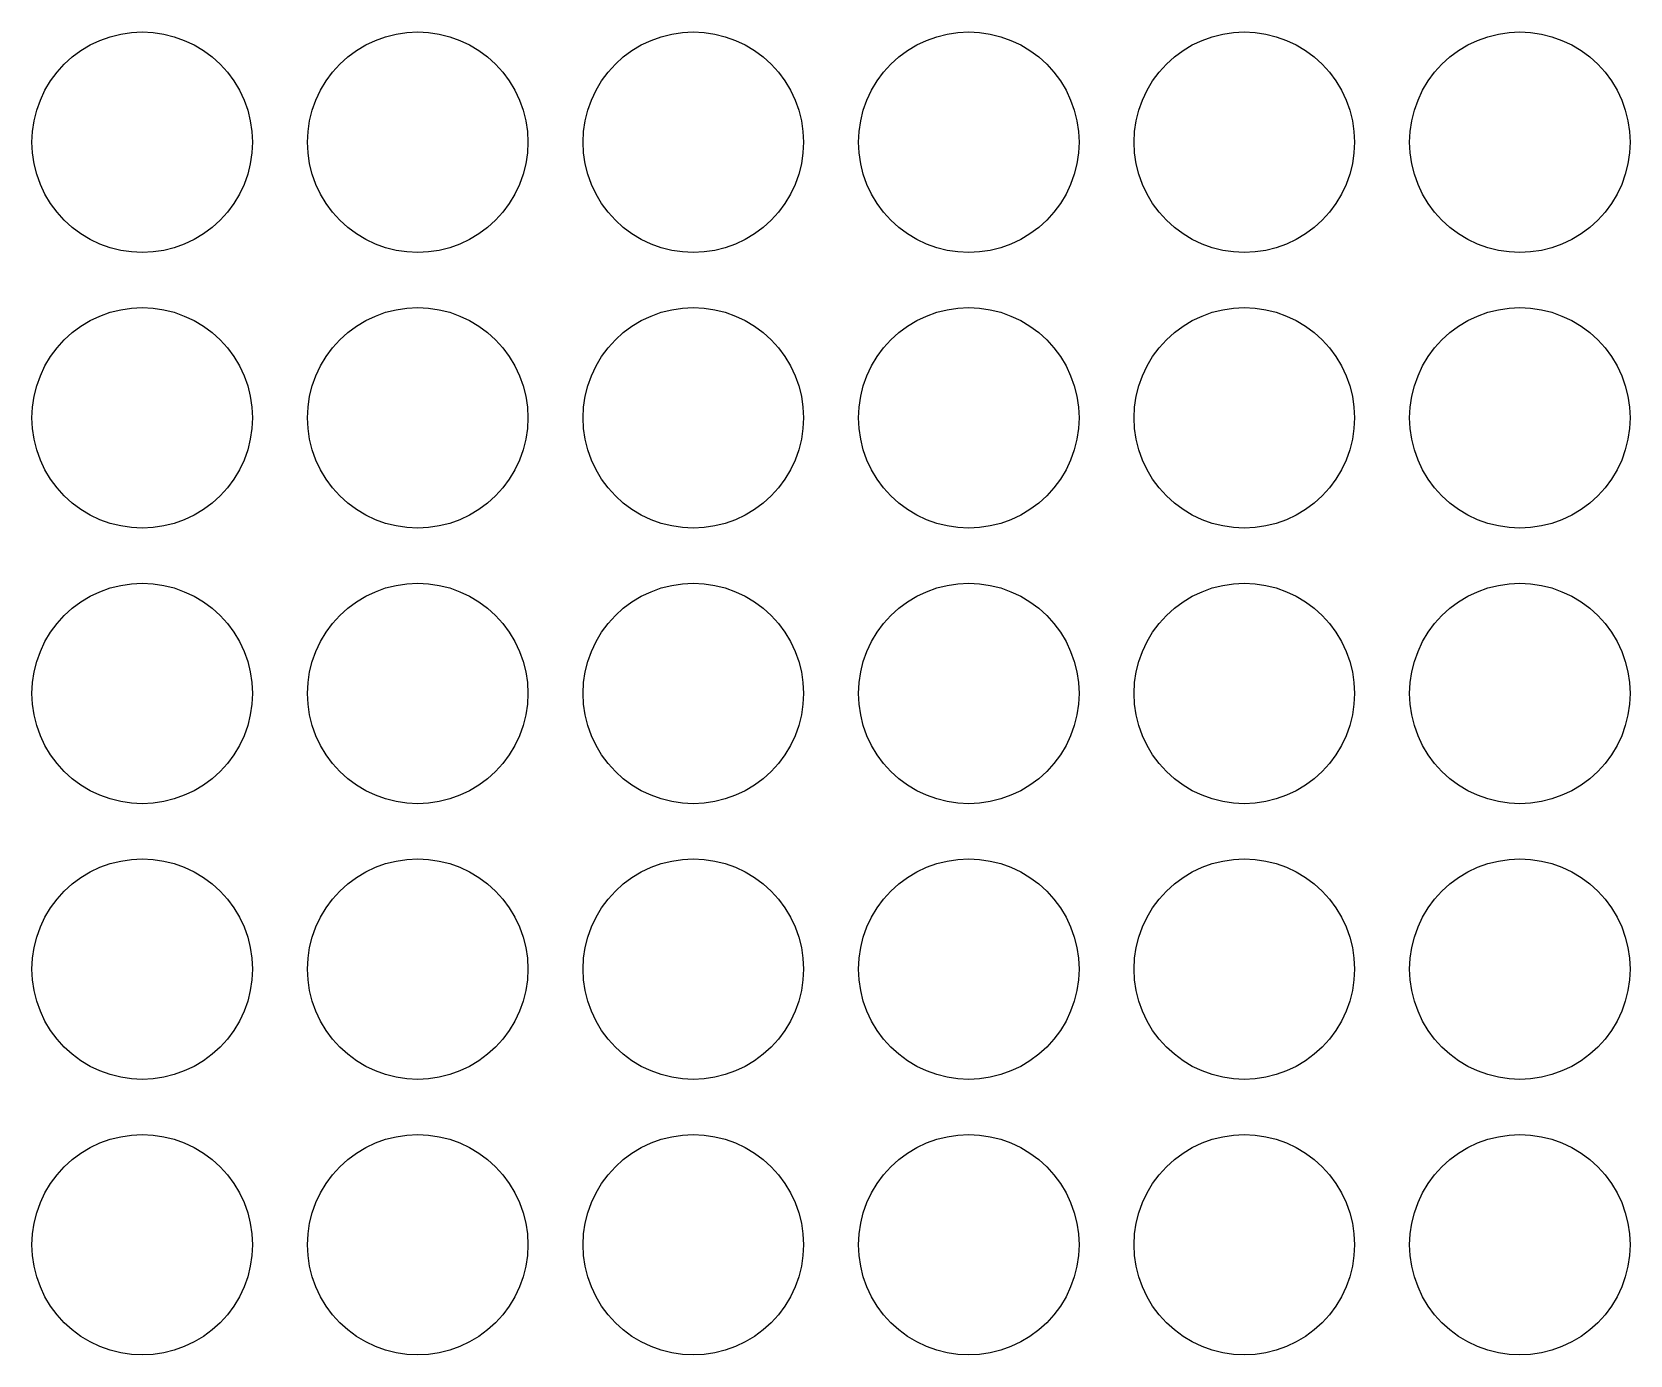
# Model space of a CAD drawing. Header units: millimetres. Extents: x -41 to 93, y -13 to 82.
# Drawn here: x 63.32 to 77.82, y -1.3 to 10.7 of the extents above; entities that cross this region are included whole.
import ezdxf

# ---------------------------------------------------------------- set-up
doc = ezdxf.new("R2010")
doc.units = ezdxf.units.MM
doc.layers.add('background', color=7, linetype='Continuous')

msp = doc.modelspace()

# ---------------------------------------------------------------- linework, layer by layer
at = {"layer": 'background'}
for points in [[(65.319, 9.698), (65.314, 9.6), (65.3, 9.503), (65.276, 9.407), (65.243, 9.315), (65.201, 9.226), (65.15, 9.142), (65.092, 9.063), (65.026, 8.991), (64.953, 8.925), (64.874, 8.866), (64.79, 8.816), (64.701, 8.774), (64.609, 8.741), (64.514, 8.717), (64.417, 8.702), (64.319, 8.698), (64.221, 8.702), (64.124, 8.717), (64.028, 8.741), (63.936, 8.774), (63.847, 8.816), (63.763, 8.866), (63.684, 8.925), (63.612, 8.991), (63.546, 9.063), (63.487, 9.142), (63.437, 9.226), (63.395, 9.315), (63.362, 9.407), (63.338, 9.503), (63.324, 9.6), (63.319, 9.698), (63.324, 9.796), (63.338, 9.893), (63.362, 9.988), (63.395, 10.08), (63.437, 10.169), (63.487, 10.253), (63.546, 10.332), (63.612, 10.405), (63.684, 10.471), (63.763, 10.529), (63.847, 10.58), (63.936, 10.621), (64.028, 10.655), (64.124, 10.678), (64.221, 10.693), (64.319, 10.698), (64.417, 10.693), (64.514, 10.678), (64.609, 10.655), (64.701, 10.621), (64.79, 10.58), (64.874, 10.529), (64.953, 10.471), (65.026, 10.405), (65.092, 10.332), (65.15, 10.253), (65.201, 10.169), (65.243, 10.08), (65.276, 9.988), (65.3, 9.893), (65.314, 9.796)], [(67.819, 9.698), (67.814, 9.6), (67.8, 9.503), (67.776, 9.407), (67.743, 9.315), (67.701, 9.226), (67.65, 9.142), (67.592, 9.063), (67.526, 8.991), (67.453, 8.925), (67.374, 8.866), (67.29, 8.816), (67.201, 8.774), (67.109, 8.741), (67.014, 8.717), (66.917, 8.702), (66.819, 8.698), (66.721, 8.702), (66.624, 8.717), (66.528, 8.741), (66.436, 8.774), (66.347, 8.816), (66.263, 8.866), (66.184, 8.925), (66.112, 8.991), (66.046, 9.063), (65.987, 9.142), (65.937, 9.226), (65.895, 9.315), (65.862, 9.407), (65.838, 9.503), (65.824, 9.6), (65.819, 9.698), (65.824, 9.796), (65.838, 9.893), (65.862, 9.988), (65.895, 10.08), (65.937, 10.169), (65.987, 10.253), (66.046, 10.332), (66.112, 10.405), (66.184, 10.471), (66.263, 10.529), (66.347, 10.58), (66.436, 10.621), (66.528, 10.655), (66.624, 10.678), (66.721, 10.693), (66.819, 10.698), (66.917, 10.693), (67.014, 10.678), (67.109, 10.655), (67.201, 10.621), (67.29, 10.58), (67.374, 10.529), (67.453, 10.471), (67.526, 10.405), (67.592, 10.332), (67.65, 10.253), (67.701, 10.169), (67.743, 10.08), (67.776, 9.988), (67.8, 9.893), (67.814, 9.796)], [(70.319, 9.698), (70.314, 9.6), (70.3, 9.503), (70.276, 9.407), (70.243, 9.315), (70.201, 9.226), (70.15, 9.142), (70.092, 9.063), (70.026, 8.991), (69.953, 8.925), (69.874, 8.866), (69.79, 8.816), (69.701, 8.774), (69.609, 8.741), (69.514, 8.717), (69.417, 8.702), (69.319, 8.698), (69.221, 8.702), (69.124, 8.717), (69.028, 8.741), (68.936, 8.774), (68.847, 8.816), (68.763, 8.866), (68.684, 8.925), (68.612, 8.991), (68.546, 9.063), (68.487, 9.142), (68.437, 9.226), (68.395, 9.315), (68.362, 9.407), (68.338, 9.503), (68.324, 9.6), (68.319, 9.698), (68.324, 9.796), (68.338, 9.893), (68.362, 9.988), (68.395, 10.08), (68.437, 10.169), (68.487, 10.253), (68.546, 10.332), (68.612, 10.405), (68.684, 10.471), (68.763, 10.529), (68.847, 10.58), (68.936, 10.621), (69.028, 10.655), (69.124, 10.678), (69.221, 10.693), (69.319, 10.698), (69.417, 10.693), (69.514, 10.678), (69.609, 10.655), (69.701, 10.621), (69.79, 10.58), (69.874, 10.529), (69.953, 10.471), (70.026, 10.405), (70.092, 10.332), (70.15, 10.253), (70.201, 10.169), (70.243, 10.08), (70.276, 9.988), (70.3, 9.893), (70.314, 9.796)], [(72.819, 9.698), (72.814, 9.6), (72.8, 9.503), (72.776, 9.407), (72.743, 9.315), (72.701, 9.226), (72.65, 9.142), (72.592, 9.063), (72.526, 8.991), (72.453, 8.925), (72.374, 8.866), (72.29, 8.816), (72.201, 8.774), (72.109, 8.741), (72.014, 8.717), (71.917, 8.702), (71.819, 8.698), (71.721, 8.702), (71.624, 8.717), (71.528, 8.741), (71.436, 8.774), (71.347, 8.816), (71.263, 8.866), (71.184, 8.925), (71.112, 8.991), (71.046, 9.063), (70.987, 9.142), (70.937, 9.226), (70.895, 9.315), (70.862, 9.407), (70.838, 9.503), (70.824, 9.6), (70.819, 9.698), (70.824, 9.796), (70.838, 9.893), (70.862, 9.988), (70.895, 10.08), (70.937, 10.169), (70.987, 10.253), (71.046, 10.332), (71.112, 10.405), (71.184, 10.471), (71.263, 10.529), (71.347, 10.58), (71.436, 10.621), (71.528, 10.655), (71.624, 10.678), (71.721, 10.693), (71.819, 10.698), (71.917, 10.693), (72.014, 10.678), (72.109, 10.655), (72.201, 10.621), (72.29, 10.58), (72.374, 10.529), (72.453, 10.471), (72.526, 10.405), (72.592, 10.332), (72.65, 10.253), (72.701, 10.169), (72.743, 10.08), (72.776, 9.988), (72.8, 9.893), (72.814, 9.796)], [(75.319, 9.698), (75.314, 9.6), (75.3, 9.503), (75.276, 9.407), (75.243, 9.315), (75.201, 9.226), (75.15, 9.142), (75.092, 9.063), (75.026, 8.991), (74.953, 8.925), (74.874, 8.866), (74.79, 8.816), (74.701, 8.774), (74.609, 8.741), (74.514, 8.717), (74.417, 8.702), (74.319, 8.698), (74.221, 8.702), (74.124, 8.717), (74.028, 8.741), (73.936, 8.774), (73.847, 8.816), (73.763, 8.866), (73.684, 8.925), (73.612, 8.991), (73.546, 9.063), (73.487, 9.142), (73.437, 9.226), (73.395, 9.315), (73.362, 9.407), (73.338, 9.503), (73.324, 9.6), (73.319, 9.698), (73.324, 9.796), (73.338, 9.893), (73.362, 9.988), (73.395, 10.08), (73.437, 10.169), (73.487, 10.253), (73.546, 10.332), (73.612, 10.405), (73.684, 10.471), (73.763, 10.529), (73.847, 10.58), (73.936, 10.621), (74.028, 10.655), (74.124, 10.678), (74.221, 10.693), (74.319, 10.698), (74.417, 10.693), (74.514, 10.678), (74.609, 10.655), (74.701, 10.621), (74.79, 10.58), (74.874, 10.529), (74.953, 10.471), (75.026, 10.405), (75.092, 10.332), (75.15, 10.253), (75.201, 10.169), (75.243, 10.08), (75.276, 9.988), (75.3, 9.893), (75.314, 9.796)], [(77.819, 9.698), (77.814, 9.6), (77.8, 9.503), (77.776, 9.407), (77.743, 9.315), (77.701, 9.226), (77.65, 9.142), (77.592, 9.063), (77.526, 8.991), (77.453, 8.925), (77.374, 8.866), (77.29, 8.816), (77.201, 8.774), (77.109, 8.741), (77.014, 8.717), (76.917, 8.702), (76.819, 8.698), (76.721, 8.702), (76.624, 8.717), (76.528, 8.741), (76.436, 8.774), (76.347, 8.816), (76.263, 8.866), (76.184, 8.925), (76.112, 8.991), (76.046, 9.063), (75.987, 9.142), (75.937, 9.226), (75.895, 9.315), (75.862, 9.407), (75.838, 9.503), (75.824, 9.6), (75.819, 9.698), (75.824, 9.796), (75.838, 9.893), (75.862, 9.988), (75.895, 10.08), (75.937, 10.169), (75.987, 10.253), (76.046, 10.332), (76.112, 10.405), (76.184, 10.471), (76.263, 10.529), (76.347, 10.58), (76.436, 10.621), (76.528, 10.655), (76.624, 10.678), (76.721, 10.693), (76.819, 10.698), (76.917, 10.693), (77.014, 10.678), (77.109, 10.655), (77.201, 10.621), (77.29, 10.58), (77.374, 10.529), (77.453, 10.471), (77.526, 10.405), (77.592, 10.332), (77.65, 10.253), (77.701, 10.169), (77.743, 10.08), (77.776, 9.988), (77.8, 9.893), (77.814, 9.796)], [(65.319, 7.198), (65.314, 7.1), (65.3, 7.003), (65.276, 6.907), (65.243, 6.815), (65.201, 6.726), (65.15, 6.642), (65.092, 6.563), (65.026, 6.491), (64.953, 6.425), (64.874, 6.366), (64.79, 6.316), (64.701, 6.274), (64.609, 6.241), (64.514, 6.217), (64.417, 6.202), (64.319, 6.198), (64.221, 6.202), (64.124, 6.217), (64.028, 6.241), (63.936, 6.274), (63.847, 6.316), (63.763, 6.366), (63.684, 6.425), (63.612, 6.491), (63.546, 6.563), (63.487, 6.642), (63.437, 6.726), (63.395, 6.815), (63.362, 6.907), (63.338, 7.003), (63.324, 7.1), (63.319, 7.198), (63.324, 7.296), (63.338, 7.393), (63.362, 7.488), (63.395, 7.58), (63.437, 7.669), (63.487, 7.753), (63.546, 7.832), (63.612, 7.905), (63.684, 7.971), (63.763, 8.029), (63.847, 8.08), (63.936, 8.121), (64.028, 8.155), (64.124, 8.178), (64.221, 8.193), (64.319, 8.198), (64.417, 8.193), (64.514, 8.178), (64.609, 8.155), (64.701, 8.121), (64.79, 8.08), (64.874, 8.029), (64.953, 7.971), (65.026, 7.905), (65.092, 7.832), (65.15, 7.753), (65.201, 7.669), (65.243, 7.58), (65.276, 7.488), (65.3, 7.393), (65.314, 7.296)], [(67.819, 7.198), (67.814, 7.1), (67.8, 7.003), (67.776, 6.907), (67.743, 6.815), (67.701, 6.726), (67.65, 6.642), (67.592, 6.563), (67.526, 6.491), (67.453, 6.425), (67.374, 6.366), (67.29, 6.316), (67.201, 6.274), (67.109, 6.241), (67.014, 6.217), (66.917, 6.202), (66.819, 6.198), (66.721, 6.202), (66.624, 6.217), (66.528, 6.241), (66.436, 6.274), (66.347, 6.316), (66.263, 6.366), (66.184, 6.425), (66.112, 6.491), (66.046, 6.563), (65.987, 6.642), (65.937, 6.726), (65.895, 6.815), (65.862, 6.907), (65.838, 7.003), (65.824, 7.1), (65.819, 7.198), (65.824, 7.296), (65.838, 7.393), (65.862, 7.488), (65.895, 7.58), (65.937, 7.669), (65.987, 7.753), (66.046, 7.832), (66.112, 7.905), (66.184, 7.971), (66.263, 8.029), (66.347, 8.08), (66.436, 8.121), (66.528, 8.155), (66.624, 8.178), (66.721, 8.193), (66.819, 8.198), (66.917, 8.193), (67.014, 8.178), (67.109, 8.155), (67.201, 8.121), (67.29, 8.08), (67.374, 8.029), (67.453, 7.971), (67.526, 7.905), (67.592, 7.832), (67.65, 7.753), (67.701, 7.669), (67.743, 7.58), (67.776, 7.488), (67.8, 7.393), (67.814, 7.296)], [(70.319, 7.198), (70.314, 7.1), (70.3, 7.003), (70.276, 6.907), (70.243, 6.815), (70.201, 6.726), (70.15, 6.642), (70.092, 6.563), (70.026, 6.491), (69.953, 6.425), (69.874, 6.366), (69.79, 6.316), (69.701, 6.274), (69.609, 6.241), (69.514, 6.217), (69.417, 6.202), (69.319, 6.198), (69.221, 6.202), (69.124, 6.217), (69.028, 6.241), (68.936, 6.274), (68.847, 6.316), (68.763, 6.366), (68.684, 6.425), (68.612, 6.491), (68.546, 6.563), (68.487, 6.642), (68.437, 6.726), (68.395, 6.815), (68.362, 6.907), (68.338, 7.003), (68.324, 7.1), (68.319, 7.198), (68.324, 7.296), (68.338, 7.393), (68.362, 7.488), (68.395, 7.58), (68.437, 7.669), (68.487, 7.753), (68.546, 7.832), (68.612, 7.905), (68.684, 7.971), (68.763, 8.029), (68.847, 8.08), (68.936, 8.121), (69.028, 8.155), (69.124, 8.178), (69.221, 8.193), (69.319, 8.198), (69.417, 8.193), (69.514, 8.178), (69.609, 8.155), (69.701, 8.121), (69.79, 8.08), (69.874, 8.029), (69.953, 7.971), (70.026, 7.905), (70.092, 7.832), (70.15, 7.753), (70.201, 7.669), (70.243, 7.58), (70.276, 7.488), (70.3, 7.393), (70.314, 7.296)], [(72.819, 7.198), (72.814, 7.1), (72.8, 7.003), (72.776, 6.907), (72.743, 6.815), (72.701, 6.726), (72.65, 6.642), (72.592, 6.563), (72.526, 6.491), (72.453, 6.425), (72.374, 6.366), (72.29, 6.316), (72.201, 6.274), (72.109, 6.241), (72.014, 6.217), (71.917, 6.202), (71.819, 6.198), (71.721, 6.202), (71.624, 6.217), (71.528, 6.241), (71.436, 6.274), (71.347, 6.316), (71.263, 6.366), (71.184, 6.425), (71.112, 6.491), (71.046, 6.563), (70.987, 6.642), (70.937, 6.726), (70.895, 6.815), (70.862, 6.907), (70.838, 7.003), (70.824, 7.1), (70.819, 7.198), (70.824, 7.296), (70.838, 7.393), (70.862, 7.488), (70.895, 7.58), (70.937, 7.669), (70.987, 7.753), (71.046, 7.832), (71.112, 7.905), (71.184, 7.971), (71.263, 8.029), (71.347, 8.08), (71.436, 8.121), (71.528, 8.155), (71.624, 8.178), (71.721, 8.193), (71.819, 8.198), (71.917, 8.193), (72.014, 8.178), (72.109, 8.155), (72.201, 8.121), (72.29, 8.08), (72.374, 8.029), (72.453, 7.971), (72.526, 7.905), (72.592, 7.832), (72.65, 7.753), (72.701, 7.669), (72.743, 7.58), (72.776, 7.488), (72.8, 7.393), (72.814, 7.296)], [(75.319, 7.198), (75.314, 7.1), (75.3, 7.003), (75.276, 6.907), (75.243, 6.815), (75.201, 6.726), (75.15, 6.642), (75.092, 6.563), (75.026, 6.491), (74.953, 6.425), (74.874, 6.366), (74.79, 6.316), (74.701, 6.274), (74.609, 6.241), (74.514, 6.217), (74.417, 6.202), (74.319, 6.198), (74.221, 6.202), (74.124, 6.217), (74.028, 6.241), (73.936, 6.274), (73.847, 6.316), (73.763, 6.366), (73.684, 6.425), (73.612, 6.491), (73.546, 6.563), (73.487, 6.642), (73.437, 6.726), (73.395, 6.815), (73.362, 6.907), (73.338, 7.003), (73.324, 7.1), (73.319, 7.198), (73.324, 7.296), (73.338, 7.393), (73.362, 7.488), (73.395, 7.58), (73.437, 7.669), (73.487, 7.753), (73.546, 7.832), (73.612, 7.905), (73.684, 7.971), (73.763, 8.029), (73.847, 8.08), (73.936, 8.121), (74.028, 8.155), (74.124, 8.178), (74.221, 8.193), (74.319, 8.198), (74.417, 8.193), (74.514, 8.178), (74.609, 8.155), (74.701, 8.121), (74.79, 8.08), (74.874, 8.029), (74.953, 7.971), (75.026, 7.905), (75.092, 7.832), (75.15, 7.753), (75.201, 7.669), (75.243, 7.58), (75.276, 7.488), (75.3, 7.393), (75.314, 7.296)], [(77.819, 7.198), (77.814, 7.1), (77.8, 7.003), (77.776, 6.907), (77.743, 6.815), (77.701, 6.726), (77.65, 6.642), (77.592, 6.563), (77.526, 6.491), (77.453, 6.425), (77.374, 6.366), (77.29, 6.316), (77.201, 6.274), (77.109, 6.241), (77.014, 6.217), (76.917, 6.202), (76.819, 6.198), (76.721, 6.202), (76.624, 6.217), (76.528, 6.241), (76.436, 6.274), (76.347, 6.316), (76.263, 6.366), (76.184, 6.425), (76.112, 6.491), (76.046, 6.563), (75.987, 6.642), (75.937, 6.726), (75.895, 6.815), (75.862, 6.907), (75.838, 7.003), (75.824, 7.1), (75.819, 7.198), (75.824, 7.296), (75.838, 7.393), (75.862, 7.488), (75.895, 7.58), (75.937, 7.669), (75.987, 7.753), (76.046, 7.832), (76.112, 7.905), (76.184, 7.971), (76.263, 8.029), (76.347, 8.08), (76.436, 8.121), (76.528, 8.155), (76.624, 8.178), (76.721, 8.193), (76.819, 8.198), (76.917, 8.193), (77.014, 8.178), (77.109, 8.155), (77.201, 8.121), (77.29, 8.08), (77.374, 8.029), (77.453, 7.971), (77.526, 7.905), (77.592, 7.832), (77.65, 7.753), (77.701, 7.669), (77.743, 7.58), (77.776, 7.488), (77.8, 7.393), (77.814, 7.296)], [(65.319, 4.698), (65.314, 4.6), (65.3, 4.503), (65.276, 4.407), (65.243, 4.315), (65.201, 4.226), (65.15, 4.142), (65.092, 4.063), (65.026, 3.991), (64.953, 3.925), (64.874, 3.866), (64.79, 3.816), (64.701, 3.774), (64.609, 3.741), (64.514, 3.717), (64.417, 3.702), (64.319, 3.698), (64.221, 3.702), (64.124, 3.717), (64.028, 3.741), (63.936, 3.774), (63.847, 3.816), (63.763, 3.866), (63.684, 3.925), (63.612, 3.991), (63.546, 4.063), (63.487, 4.142), (63.437, 4.226), (63.395, 4.315), (63.362, 4.407), (63.338, 4.503), (63.324, 4.6), (63.319, 4.698), (63.324, 4.796), (63.338, 4.893), (63.362, 4.988), (63.395, 5.08), (63.437, 5.169), (63.487, 5.253), (63.546, 5.332), (63.612, 5.405), (63.684, 5.471), (63.763, 5.529), (63.847, 5.58), (63.936, 5.621), (64.028, 5.655), (64.124, 5.678), (64.221, 5.693), (64.319, 5.698), (64.417, 5.693), (64.514, 5.678), (64.609, 5.655), (64.701, 5.621), (64.79, 5.58), (64.874, 5.529), (64.953, 5.471), (65.026, 5.405), (65.092, 5.332), (65.15, 5.253), (65.201, 5.169), (65.243, 5.08), (65.276, 4.988), (65.3, 4.893), (65.314, 4.796)], [(67.819, 4.698), (67.814, 4.6), (67.8, 4.503), (67.776, 4.407), (67.743, 4.315), (67.701, 4.226), (67.65, 4.142), (67.592, 4.063), (67.526, 3.991), (67.453, 3.925), (67.374, 3.866), (67.29, 3.816), (67.201, 3.774), (67.109, 3.741), (67.014, 3.717), (66.917, 3.702), (66.819, 3.698), (66.721, 3.702), (66.624, 3.717), (66.528, 3.741), (66.436, 3.774), (66.347, 3.816), (66.263, 3.866), (66.184, 3.925), (66.112, 3.991), (66.046, 4.063), (65.987, 4.142), (65.937, 4.226), (65.895, 4.315), (65.862, 4.407), (65.838, 4.503), (65.824, 4.6), (65.819, 4.698), (65.824, 4.796), (65.838, 4.893), (65.862, 4.988), (65.895, 5.08), (65.937, 5.169), (65.987, 5.253), (66.046, 5.332), (66.112, 5.405), (66.184, 5.471), (66.263, 5.529), (66.347, 5.58), (66.436, 5.621), (66.528, 5.655), (66.624, 5.678), (66.721, 5.693), (66.819, 5.698), (66.917, 5.693), (67.014, 5.678), (67.109, 5.655), (67.201, 5.621), (67.29, 5.58), (67.374, 5.529), (67.453, 5.471), (67.526, 5.405), (67.592, 5.332), (67.65, 5.253), (67.701, 5.169), (67.743, 5.08), (67.776, 4.988), (67.8, 4.893), (67.814, 4.796)], [(70.319, 4.698), (70.314, 4.6), (70.3, 4.503), (70.276, 4.407), (70.243, 4.315), (70.201, 4.226), (70.15, 4.142), (70.092, 4.063), (70.026, 3.991), (69.953, 3.925), (69.874, 3.866), (69.79, 3.816), (69.701, 3.774), (69.609, 3.741), (69.514, 3.717), (69.417, 3.702), (69.319, 3.698), (69.221, 3.702), (69.124, 3.717), (69.028, 3.741), (68.936, 3.774), (68.847, 3.816), (68.763, 3.866), (68.684, 3.925), (68.612, 3.991), (68.546, 4.063), (68.487, 4.142), (68.437, 4.226), (68.395, 4.315), (68.362, 4.407), (68.338, 4.503), (68.324, 4.6), (68.319, 4.698), (68.324, 4.796), (68.338, 4.893), (68.362, 4.988), (68.395, 5.08), (68.437, 5.169), (68.487, 5.253), (68.546, 5.332), (68.612, 5.405), (68.684, 5.471), (68.763, 5.529), (68.847, 5.58), (68.936, 5.621), (69.028, 5.655), (69.124, 5.678), (69.221, 5.693), (69.319, 5.698), (69.417, 5.693), (69.514, 5.678), (69.609, 5.655), (69.701, 5.621), (69.79, 5.58), (69.874, 5.529), (69.953, 5.471), (70.026, 5.405), (70.092, 5.332), (70.15, 5.253), (70.201, 5.169), (70.243, 5.08), (70.276, 4.988), (70.3, 4.893), (70.314, 4.796)], [(72.819, 4.698), (72.814, 4.6), (72.8, 4.503), (72.776, 4.407), (72.743, 4.315), (72.701, 4.226), (72.65, 4.142), (72.592, 4.063), (72.526, 3.991), (72.453, 3.925), (72.374, 3.866), (72.29, 3.816), (72.201, 3.774), (72.109, 3.741), (72.014, 3.717), (71.917, 3.702), (71.819, 3.698), (71.721, 3.702), (71.624, 3.717), (71.528, 3.741), (71.436, 3.774), (71.347, 3.816), (71.263, 3.866), (71.184, 3.925), (71.112, 3.991), (71.046, 4.063), (70.987, 4.142), (70.937, 4.226), (70.895, 4.315), (70.862, 4.407), (70.838, 4.503), (70.824, 4.6), (70.819, 4.698), (70.824, 4.796), (70.838, 4.893), (70.862, 4.988), (70.895, 5.08), (70.937, 5.169), (70.987, 5.253), (71.046, 5.332), (71.112, 5.405), (71.184, 5.471), (71.263, 5.529), (71.347, 5.58), (71.436, 5.621), (71.528, 5.655), (71.624, 5.678), (71.721, 5.693), (71.819, 5.698), (71.917, 5.693), (72.014, 5.678), (72.109, 5.655), (72.201, 5.621), (72.29, 5.58), (72.374, 5.529), (72.453, 5.471), (72.526, 5.405), (72.592, 5.332), (72.65, 5.253), (72.701, 5.169), (72.743, 5.08), (72.776, 4.988), (72.8, 4.893), (72.814, 4.796)], [(75.319, 4.698), (75.314, 4.6), (75.3, 4.503), (75.276, 4.407), (75.243, 4.315), (75.201, 4.226), (75.15, 4.142), (75.092, 4.063), (75.026, 3.991), (74.953, 3.925), (74.874, 3.866), (74.79, 3.816), (74.701, 3.774), (74.609, 3.741), (74.514, 3.717), (74.417, 3.702), (74.319, 3.698), (74.221, 3.702), (74.124, 3.717), (74.028, 3.741), (73.936, 3.774), (73.847, 3.816), (73.763, 3.866), (73.684, 3.925), (73.612, 3.991), (73.546, 4.063), (73.487, 4.142), (73.437, 4.226), (73.395, 4.315), (73.362, 4.407), (73.338, 4.503), (73.324, 4.6), (73.319, 4.698), (73.324, 4.796), (73.338, 4.893), (73.362, 4.988), (73.395, 5.08), (73.437, 5.169), (73.487, 5.253), (73.546, 5.332), (73.612, 5.405), (73.684, 5.471), (73.763, 5.529), (73.847, 5.58), (73.936, 5.621), (74.028, 5.655), (74.124, 5.678), (74.221, 5.693), (74.319, 5.698), (74.417, 5.693), (74.514, 5.678), (74.609, 5.655), (74.701, 5.621), (74.79, 5.58), (74.874, 5.529), (74.953, 5.471), (75.026, 5.405), (75.092, 5.332), (75.15, 5.253), (75.201, 5.169), (75.243, 5.08), (75.276, 4.988), (75.3, 4.893), (75.314, 4.796)], [(77.819, 4.698), (77.814, 4.6), (77.8, 4.503), (77.776, 4.407), (77.743, 4.315), (77.701, 4.226), (77.65, 4.142), (77.592, 4.063), (77.526, 3.991), (77.453, 3.925), (77.374, 3.866), (77.29, 3.816), (77.201, 3.774), (77.109, 3.741), (77.014, 3.717), (76.917, 3.702), (76.819, 3.698), (76.721, 3.702), (76.624, 3.717), (76.528, 3.741), (76.436, 3.774), (76.347, 3.816), (76.263, 3.866), (76.184, 3.925), (76.112, 3.991), (76.046, 4.063), (75.987, 4.142), (75.937, 4.226), (75.895, 4.315), (75.862, 4.407), (75.838, 4.503), (75.824, 4.6), (75.819, 4.698), (75.824, 4.796), (75.838, 4.893), (75.862, 4.988), (75.895, 5.08), (75.937, 5.169), (75.987, 5.253), (76.046, 5.332), (76.112, 5.405), (76.184, 5.471), (76.263, 5.529), (76.347, 5.58), (76.436, 5.621), (76.528, 5.655), (76.624, 5.678), (76.721, 5.693), (76.819, 5.698), (76.917, 5.693), (77.014, 5.678), (77.109, 5.655), (77.201, 5.621), (77.29, 5.58), (77.374, 5.529), (77.453, 5.471), (77.526, 5.405), (77.592, 5.332), (77.65, 5.253), (77.701, 5.169), (77.743, 5.08), (77.776, 4.988), (77.8, 4.893), (77.814, 4.796)], [(65.319, 2.198), (65.314, 2.1), (65.3, 2.003), (65.276, 1.907), (65.243, 1.815), (65.201, 1.726), (65.15, 1.642), (65.092, 1.563), (65.026, 1.491), (64.953, 1.425), (64.874, 1.366), (64.79, 1.316), (64.701, 1.274), (64.609, 1.241), (64.514, 1.217), (64.417, 1.202), (64.319, 1.198), (64.221, 1.202), (64.124, 1.217), (64.028, 1.241), (63.936, 1.274), (63.847, 1.316), (63.763, 1.366), (63.684, 1.425), (63.612, 1.491), (63.546, 1.563), (63.487, 1.642), (63.437, 1.726), (63.395, 1.815), (63.362, 1.907), (63.338, 2.003), (63.324, 2.1), (63.319, 2.198), (63.324, 2.296), (63.338, 2.393), (63.362, 2.488), (63.395, 2.58), (63.437, 2.669), (63.487, 2.753), (63.546, 2.832), (63.612, 2.905), (63.684, 2.971), (63.763, 3.029), (63.847, 3.08), (63.936, 3.121), (64.028, 3.155), (64.124, 3.178), (64.221, 3.193), (64.319, 3.198), (64.417, 3.193), (64.514, 3.178), (64.609, 3.155), (64.701, 3.121), (64.79, 3.08), (64.874, 3.029), (64.953, 2.971), (65.026, 2.905), (65.092, 2.832), (65.15, 2.753), (65.201, 2.669), (65.243, 2.58), (65.276, 2.488), (65.3, 2.393), (65.314, 2.296)], [(67.819, 2.198), (67.814, 2.1), (67.8, 2.003), (67.776, 1.907), (67.743, 1.815), (67.701, 1.726), (67.65, 1.642), (67.592, 1.563), (67.526, 1.491), (67.453, 1.425), (67.374, 1.366), (67.29, 1.316), (67.201, 1.274), (67.109, 1.241), (67.014, 1.217), (66.917, 1.202), (66.819, 1.198), (66.721, 1.202), (66.624, 1.217), (66.528, 1.241), (66.436, 1.274), (66.347, 1.316), (66.263, 1.366), (66.184, 1.425), (66.112, 1.491), (66.046, 1.563), (65.987, 1.642), (65.937, 1.726), (65.895, 1.815), (65.862, 1.907), (65.838, 2.003), (65.824, 2.1), (65.819, 2.198), (65.824, 2.296), (65.838, 2.393), (65.862, 2.488), (65.895, 2.58), (65.937, 2.669), (65.987, 2.753), (66.046, 2.832), (66.112, 2.905), (66.184, 2.971), (66.263, 3.029), (66.347, 3.08), (66.436, 3.121), (66.528, 3.155), (66.624, 3.178), (66.721, 3.193), (66.819, 3.198), (66.917, 3.193), (67.014, 3.178), (67.109, 3.155), (67.201, 3.121), (67.29, 3.08), (67.374, 3.029), (67.453, 2.971), (67.526, 2.905), (67.592, 2.832), (67.65, 2.753), (67.701, 2.669), (67.743, 2.58), (67.776, 2.488), (67.8, 2.393), (67.814, 2.296)], [(70.319, 2.198), (70.314, 2.1), (70.3, 2.003), (70.276, 1.907), (70.243, 1.815), (70.201, 1.726), (70.15, 1.642), (70.092, 1.563), (70.026, 1.491), (69.953, 1.425), (69.874, 1.366), (69.79, 1.316), (69.701, 1.274), (69.609, 1.241), (69.514, 1.217), (69.417, 1.202), (69.319, 1.198), (69.221, 1.202), (69.124, 1.217), (69.028, 1.241), (68.936, 1.274), (68.847, 1.316), (68.763, 1.366), (68.684, 1.425), (68.612, 1.491), (68.546, 1.563), (68.487, 1.642), (68.437, 1.726), (68.395, 1.815), (68.362, 1.907), (68.338, 2.003), (68.324, 2.1), (68.319, 2.198), (68.324, 2.296), (68.338, 2.393), (68.362, 2.488), (68.395, 2.58), (68.437, 2.669), (68.487, 2.753), (68.546, 2.832), (68.612, 2.905), (68.684, 2.971), (68.763, 3.029), (68.847, 3.08), (68.936, 3.121), (69.028, 3.155), (69.124, 3.178), (69.221, 3.193), (69.319, 3.198), (69.417, 3.193), (69.514, 3.178), (69.609, 3.155), (69.701, 3.121), (69.79, 3.08), (69.874, 3.029), (69.953, 2.971), (70.026, 2.905), (70.092, 2.832), (70.15, 2.753), (70.201, 2.669), (70.243, 2.58), (70.276, 2.488), (70.3, 2.393), (70.314, 2.296)], [(72.819, 2.198), (72.814, 2.1), (72.8, 2.003), (72.776, 1.907), (72.743, 1.815), (72.701, 1.726), (72.65, 1.642), (72.592, 1.563), (72.526, 1.491), (72.453, 1.425), (72.374, 1.366), (72.29, 1.316), (72.201, 1.274), (72.109, 1.241), (72.014, 1.217), (71.917, 1.202), (71.819, 1.198), (71.721, 1.202), (71.624, 1.217), (71.528, 1.241), (71.436, 1.274), (71.347, 1.316), (71.263, 1.366), (71.184, 1.425), (71.112, 1.491), (71.046, 1.563), (70.987, 1.642), (70.937, 1.726), (70.895, 1.815), (70.862, 1.907), (70.838, 2.003), (70.824, 2.1), (70.819, 2.198), (70.824, 2.296), (70.838, 2.393), (70.862, 2.488), (70.895, 2.58), (70.937, 2.669), (70.987, 2.753), (71.046, 2.832), (71.112, 2.905), (71.184, 2.971), (71.263, 3.029), (71.347, 3.08), (71.436, 3.121), (71.528, 3.155), (71.624, 3.178), (71.721, 3.193), (71.819, 3.198), (71.917, 3.193), (72.014, 3.178), (72.109, 3.155), (72.201, 3.121), (72.29, 3.08), (72.374, 3.029), (72.453, 2.971), (72.526, 2.905), (72.592, 2.832), (72.65, 2.753), (72.701, 2.669), (72.743, 2.58), (72.776, 2.488), (72.8, 2.393), (72.814, 2.296)], [(75.319, 2.198), (75.314, 2.1), (75.3, 2.003), (75.276, 1.907), (75.243, 1.815), (75.201, 1.726), (75.15, 1.642), (75.092, 1.563), (75.026, 1.491), (74.953, 1.425), (74.874, 1.366), (74.79, 1.316), (74.701, 1.274), (74.609, 1.241), (74.514, 1.217), (74.417, 1.202), (74.319, 1.198), (74.221, 1.202), (74.124, 1.217), (74.028, 1.241), (73.936, 1.274), (73.847, 1.316), (73.763, 1.366), (73.684, 1.425), (73.612, 1.491), (73.546, 1.563), (73.487, 1.642), (73.437, 1.726), (73.395, 1.815), (73.362, 1.907), (73.338, 2.003), (73.324, 2.1), (73.319, 2.198), (73.324, 2.296), (73.338, 2.393), (73.362, 2.488), (73.395, 2.58), (73.437, 2.669), (73.487, 2.753), (73.546, 2.832), (73.612, 2.905), (73.684, 2.971), (73.763, 3.029), (73.847, 3.08), (73.936, 3.121), (74.028, 3.155), (74.124, 3.178), (74.221, 3.193), (74.319, 3.198), (74.417, 3.193), (74.514, 3.178), (74.609, 3.155), (74.701, 3.121), (74.79, 3.08), (74.874, 3.029), (74.953, 2.971), (75.026, 2.905), (75.092, 2.832), (75.15, 2.753), (75.201, 2.669), (75.243, 2.58), (75.276, 2.488), (75.3, 2.393), (75.314, 2.296)], [(77.819, 2.198), (77.814, 2.1), (77.8, 2.003), (77.776, 1.907), (77.743, 1.815), (77.701, 1.726), (77.65, 1.642), (77.592, 1.563), (77.526, 1.491), (77.453, 1.425), (77.374, 1.366), (77.29, 1.316), (77.201, 1.274), (77.109, 1.241), (77.014, 1.217), (76.917, 1.202), (76.819, 1.198), (76.721, 1.202), (76.624, 1.217), (76.528, 1.241), (76.436, 1.274), (76.347, 1.316), (76.263, 1.366), (76.184, 1.425), (76.112, 1.491), (76.046, 1.563), (75.987, 1.642), (75.937, 1.726), (75.895, 1.815), (75.862, 1.907), (75.838, 2.003), (75.824, 2.1), (75.819, 2.198), (75.824, 2.296), (75.838, 2.393), (75.862, 2.488), (75.895, 2.58), (75.937, 2.669), (75.987, 2.753), (76.046, 2.832), (76.112, 2.905), (76.184, 2.971), (76.263, 3.029), (76.347, 3.08), (76.436, 3.121), (76.528, 3.155), (76.624, 3.178), (76.721, 3.193), (76.819, 3.198), (76.917, 3.193), (77.014, 3.178), (77.109, 3.155), (77.201, 3.121), (77.29, 3.08), (77.374, 3.029), (77.453, 2.971), (77.526, 2.905), (77.592, 2.832), (77.65, 2.753), (77.701, 2.669), (77.743, 2.58), (77.776, 2.488), (77.8, 2.393), (77.814, 2.296)], [(65.319, -0.302), (65.314, -0.4), (65.3, -0.497), (65.276, -0.593), (65.243, -0.685), (65.201, -0.774), (65.15, -0.858), (65.092, -0.937), (65.026, -1.009), (64.953, -1.075), (64.874, -1.134), (64.79, -1.184), (64.701, -1.226), (64.609, -1.259), (64.514, -1.283), (64.417, -1.298), (64.319, -1.302), (64.221, -1.298), (64.124, -1.283), (64.028, -1.259), (63.936, -1.226), (63.847, -1.184), (63.763, -1.134), (63.684, -1.075), (63.612, -1.009), (63.546, -0.937), (63.487, -0.858), (63.437, -0.774), (63.395, -0.685), (63.362, -0.593), (63.338, -0.497), (63.324, -0.4), (63.319, -0.302), (63.324, -0.204), (63.338, -0.107), (63.362, -0.012), (63.395, 0.08), (63.437, 0.169), (63.487, 0.253), (63.546, 0.332), (63.612, 0.405), (63.684, 0.471), (63.763, 0.529), (63.847, 0.58), (63.936, 0.621), (64.028, 0.655), (64.124, 0.678), (64.221, 0.693), (64.319, 0.698), (64.417, 0.693), (64.514, 0.678), (64.609, 0.655), (64.701, 0.621), (64.79, 0.58), (64.874, 0.529), (64.953, 0.471), (65.026, 0.405), (65.092, 0.332), (65.15, 0.253), (65.201, 0.169), (65.243, 0.08), (65.276, -0.012), (65.3, -0.107), (65.314, -0.204)], [(67.819, -0.302), (67.814, -0.4), (67.8, -0.497), (67.776, -0.593), (67.743, -0.685), (67.701, -0.774), (67.65, -0.858), (67.592, -0.937), (67.526, -1.009), (67.453, -1.075), (67.374, -1.134), (67.29, -1.184), (67.201, -1.226), (67.109, -1.259), (67.014, -1.283), (66.917, -1.298), (66.819, -1.302), (66.721, -1.298), (66.624, -1.283), (66.528, -1.259), (66.436, -1.226), (66.347, -1.184), (66.263, -1.134), (66.184, -1.075), (66.112, -1.009), (66.046, -0.937), (65.987, -0.858), (65.937, -0.774), (65.895, -0.685), (65.862, -0.593), (65.838, -0.497), (65.824, -0.4), (65.819, -0.302), (65.824, -0.204), (65.838, -0.107), (65.862, -0.012), (65.895, 0.08), (65.937, 0.169), (65.987, 0.253), (66.046, 0.332), (66.112, 0.405), (66.184, 0.471), (66.263, 0.529), (66.347, 0.58), (66.436, 0.621), (66.528, 0.655), (66.624, 0.678), (66.721, 0.693), (66.819, 0.698), (66.917, 0.693), (67.014, 0.678), (67.109, 0.655), (67.201, 0.621), (67.29, 0.58), (67.374, 0.529), (67.453, 0.471), (67.526, 0.405), (67.592, 0.332), (67.65, 0.253), (67.701, 0.169), (67.743, 0.08), (67.776, -0.012), (67.8, -0.107), (67.814, -0.204)], [(70.319, -0.302), (70.314, -0.4), (70.3, -0.497), (70.276, -0.593), (70.243, -0.685), (70.201, -0.774), (70.15, -0.858), (70.092, -0.937), (70.026, -1.009), (69.953, -1.075), (69.874, -1.134), (69.79, -1.184), (69.701, -1.226), (69.609, -1.259), (69.514, -1.283), (69.417, -1.298), (69.319, -1.302), (69.221, -1.298), (69.124, -1.283), (69.028, -1.259), (68.936, -1.226), (68.847, -1.184), (68.763, -1.134), (68.684, -1.075), (68.612, -1.009), (68.546, -0.937), (68.487, -0.858), (68.437, -0.774), (68.395, -0.685), (68.362, -0.593), (68.338, -0.497), (68.324, -0.4), (68.319, -0.302), (68.324, -0.204), (68.338, -0.107), (68.362, -0.012), (68.395, 0.08), (68.437, 0.169), (68.487, 0.253), (68.546, 0.332), (68.612, 0.405), (68.684, 0.471), (68.763, 0.529), (68.847, 0.58), (68.936, 0.621), (69.028, 0.655), (69.124, 0.678), (69.221, 0.693), (69.319, 0.698), (69.417, 0.693), (69.514, 0.678), (69.609, 0.655), (69.701, 0.621), (69.79, 0.58), (69.874, 0.529), (69.953, 0.471), (70.026, 0.405), (70.092, 0.332), (70.15, 0.253), (70.201, 0.169), (70.243, 0.08), (70.276, -0.012), (70.3, -0.107), (70.314, -0.204)], [(72.819, -0.302), (72.814, -0.4), (72.8, -0.497), (72.776, -0.593), (72.743, -0.685), (72.701, -0.774), (72.65, -0.858), (72.592, -0.937), (72.526, -1.009), (72.453, -1.075), (72.374, -1.134), (72.29, -1.184), (72.201, -1.226), (72.109, -1.259), (72.014, -1.283), (71.917, -1.298), (71.819, -1.302), (71.721, -1.298), (71.624, -1.283), (71.528, -1.259), (71.436, -1.226), (71.347, -1.184), (71.263, -1.134), (71.184, -1.075), (71.112, -1.009), (71.046, -0.937), (70.987, -0.858), (70.937, -0.774), (70.895, -0.685), (70.862, -0.593), (70.838, -0.497), (70.824, -0.4), (70.819, -0.302), (70.824, -0.204), (70.838, -0.107), (70.862, -0.012), (70.895, 0.08), (70.937, 0.169), (70.987, 0.253), (71.046, 0.332), (71.112, 0.405), (71.184, 0.471), (71.263, 0.529), (71.347, 0.58), (71.436, 0.621), (71.528, 0.655), (71.624, 0.678), (71.721, 0.693), (71.819, 0.698), (71.917, 0.693), (72.014, 0.678), (72.109, 0.655), (72.201, 0.621), (72.29, 0.58), (72.374, 0.529), (72.453, 0.471), (72.526, 0.405), (72.592, 0.332), (72.65, 0.253), (72.701, 0.169), (72.743, 0.08), (72.776, -0.012), (72.8, -0.107), (72.814, -0.204)], [(75.319, -0.302), (75.314, -0.4), (75.3, -0.497), (75.276, -0.593), (75.243, -0.685), (75.201, -0.774), (75.15, -0.858), (75.092, -0.937), (75.026, -1.009), (74.953, -1.075), (74.874, -1.134), (74.79, -1.184), (74.701, -1.226), (74.609, -1.259), (74.514, -1.283), (74.417, -1.298), (74.319, -1.302), (74.221, -1.298), (74.124, -1.283), (74.028, -1.259), (73.936, -1.226), (73.847, -1.184), (73.763, -1.134), (73.684, -1.075), (73.612, -1.009), (73.546, -0.937), (73.487, -0.858), (73.437, -0.774), (73.395, -0.685), (73.362, -0.593), (73.338, -0.497), (73.324, -0.4), (73.319, -0.302), (73.324, -0.204), (73.338, -0.107), (73.362, -0.012), (73.395, 0.08), (73.437, 0.169), (73.487, 0.253), (73.546, 0.332), (73.612, 0.405), (73.684, 0.471), (73.763, 0.529), (73.847, 0.58), (73.936, 0.621), (74.028, 0.655), (74.124, 0.678), (74.221, 0.693), (74.319, 0.698), (74.417, 0.693), (74.514, 0.678), (74.609, 0.655), (74.701, 0.621), (74.79, 0.58), (74.874, 0.529), (74.953, 0.471), (75.026, 0.405), (75.092, 0.332), (75.15, 0.253), (75.201, 0.169), (75.243, 0.08), (75.276, -0.012), (75.3, -0.107), (75.314, -0.204)], [(77.819, -0.302), (77.814, -0.4), (77.8, -0.497), (77.776, -0.593), (77.743, -0.685), (77.701, -0.774), (77.65, -0.858), (77.592, -0.937), (77.526, -1.009), (77.453, -1.075), (77.374, -1.134), (77.29, -1.184), (77.201, -1.226), (77.109, -1.259), (77.014, -1.283), (76.917, -1.298), (76.819, -1.302), (76.721, -1.298), (76.624, -1.283), (76.528, -1.259), (76.436, -1.226), (76.347, -1.184), (76.263, -1.134), (76.184, -1.075), (76.112, -1.009), (76.046, -0.937), (75.987, -0.858), (75.937, -0.774), (75.895, -0.685), (75.862, -0.593), (75.838, -0.497), (75.824, -0.4), (75.819, -0.302), (75.824, -0.204), (75.838, -0.107), (75.862, -0.012), (75.895, 0.08), (75.937, 0.169), (75.987, 0.253), (76.046, 0.332), (76.112, 0.405), (76.184, 0.471), (76.263, 0.529), (76.347, 0.58), (76.436, 0.621), (76.528, 0.655), (76.624, 0.678), (76.721, 0.693), (76.819, 0.698), (76.917, 0.693), (77.014, 0.678), (77.109, 0.655), (77.201, 0.621), (77.29, 0.58), (77.374, 0.529), (77.453, 0.471), (77.526, 0.405), (77.592, 0.332), (77.65, 0.253), (77.701, 0.169), (77.743, 0.08), (77.776, -0.012), (77.8, -0.107), (77.814, -0.204)]]:
    msp.add_lwpolyline(points, close=True, dxfattribs=at)

doc.saveas('drawing.dxf')
